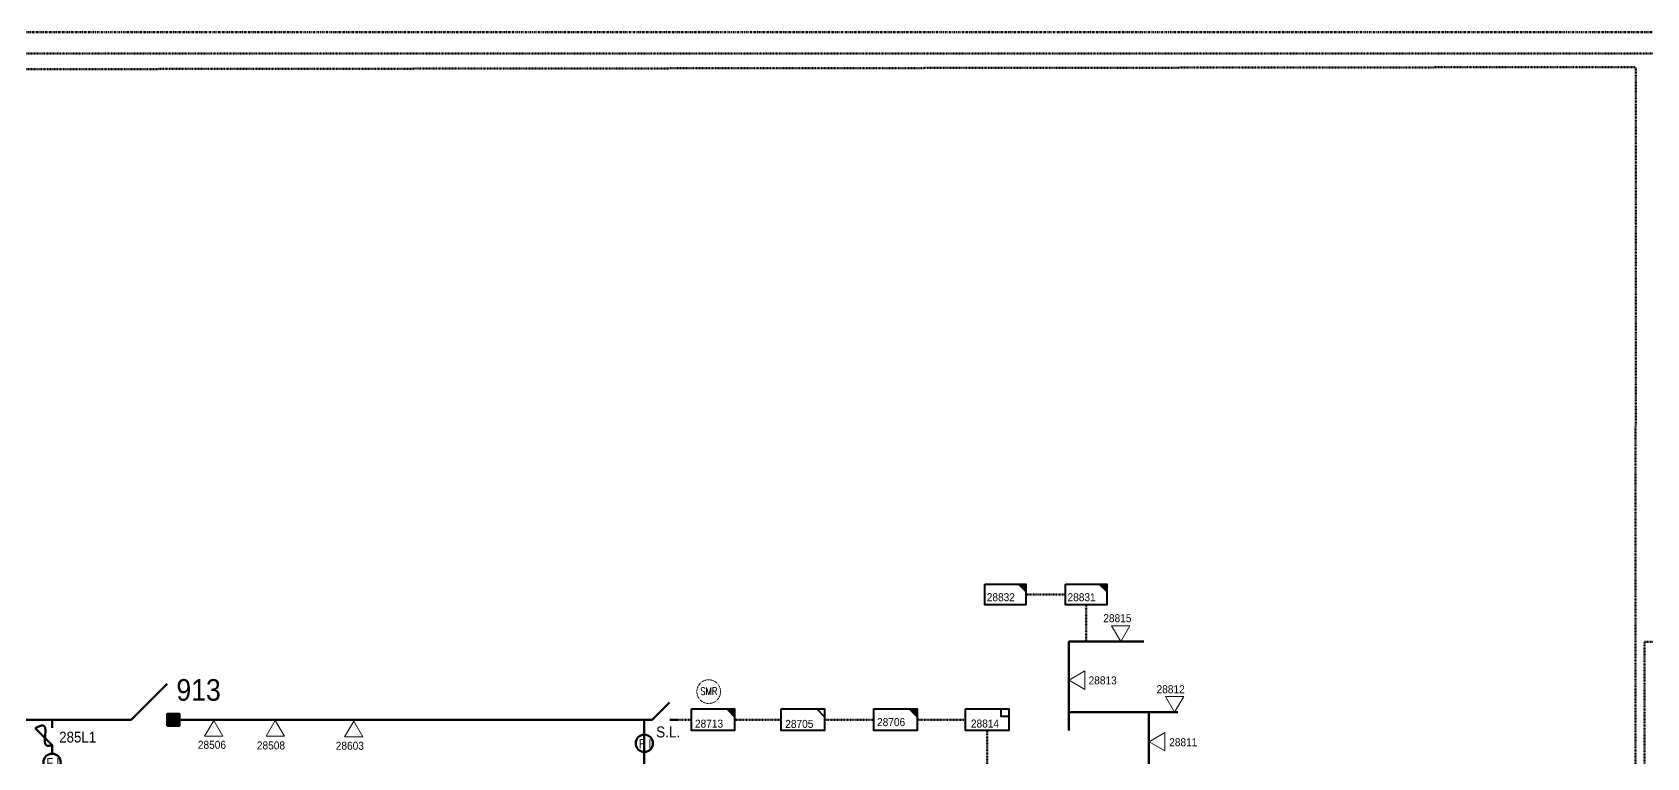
# Model space of a CAD drawing. Header units: metres. Extents: x 65984 to 144644, y -19036 to 23726.
# Drawn here: x 124380 to 125126, y 22016 to 22352 of the extents above; entities that cross this region are included whole.
import ezdxf
from ezdxf.enums import TextEntityAlignment as Align

# ---------------------------------------------------------------- set-up
doc = ezdxf.new("R2010")
doc.units = ezdxf.units.M
doc.header["$MEASUREMENT"] = 0
doc.linetypes.add('DGN Style 3', pattern=[0.013877, 0, -0.013877])
doc.linetypes.add('DGN Style 7', pattern=[2, 0.9, -0.4, 0.3, -0.4])
doc.layers.get('0').update_dxf_attribs({"color": 95, "lineweight": 40})
for name, color, linetype, lineweight in [('ABS', 7, 'Continuous', 40), ('ABS NUMBER', 112, 'Continuous', 30), ('d_fco', 5, 'Continuous', 40), ('d_fco text', 95, 'Continuous', 40), ('d_oh branch', 94, 'Continuous', 40), ('d_tf', 1, 'Continuous', 40), ('d_tf no', 6, 'Continuous', 40), ('d_ug cable', 95, 'Continuous', 40), ('d_ug main line', 95, 'Continuous', 40), ('d_unit sub', 7, 'Continuous', 40), ('EARTH FAULT INDICATOR', 95, 'Continuous', 40), ('O H MAIN FEEDER', 4, 'Continuous', 100)]:
    doc.layers.add(name, color=color, linetype=linetype, lineweight=lineweight)
doc.styles.add('Style-Andalus', font='andlso.ttf')
doc.styles.add('Style-Arial', font='arial.ttf')
doc.styles.add('Style-msdefault', font='msdefault.shx')
doc.styles.add('Style-STANDARD', font='STANDARD.shx')

# ---------------------------------------------------------------- blocks, each defined once
blk = doc.blocks.new('FUSE01')
at = {"color": 0, "linetype": 'ByBlock', "lineweight": -2}
blk.add_line((0, -17.15), (0, -22.55), dxfattribs=at)
at = {"color": 0, "linetype": 'ByBlock', "lineweight": -2, "flags": 128}
blk.add_lwpolyline([(0, 0.05), (0, -5.75), (-11.2, -16.95)], dxfattribs=at)
at = {"color": 0, "linetype": 'ByBlock', "lineweight": -2}
blk.add_open_spline([(-11.2, -16.95), (3.4, -25.35), (-11.6, -1.35), (0, -5.75)], degree=3, dxfattribs=at)
blk = doc.blocks.new('TF3')
at = {"color": 0, "linetype": 'ByBlock', "lineweight": -2}
for p, q in [((11.3, 9), (18.3, 9)), ((18.3, 9), (18.3, 2))]:
    blk.add_line(p, q, dxfattribs=at)
at = {"color": 0, "linetype": 'ByBlock', "lineweight": -2, "flags": 128}
blk.add_lwpolyline([(18.3, 2), (11.3, 2), (11.3, 9)], dxfattribs=at)
at = {"color": 0, "linetype": 'ByBlock', "lineweight": -2}
blk.add_3dface([(-21.7, 9), (18.3, 9), (18.3, -11), (-21.7, -11)], dxfattribs=at)
blk = doc.blocks.new('*U914')
at = {"layer": 'EARTH FAULT INDICATOR', "color": 6, "linetype": 'Continuous', "lineweight": 100}
blk.add_circle((0.02, 0.13), 4, dxfattribs=at)
at = {"layer": 'EARTH FAULT INDICATOR', "color": 6, "lineweight": 140, "style": 'Style-Andalus', "width": 0.9}
blk.add_text('F I', height=4.234, dxfattribs=at).set_placement((-2.61, 2.11), align=Align.TOP_LEFT)
blk = doc.blocks.new('TF_8')
at = {"color": 0, "linetype": 'ByBlock', "lineweight": -2}
blk.add_line((6.3, 4.95), (9.9, 1.35), dxfattribs=at)
blk.add_3dface([(-10.1, 4.95), (9.9, 4.95), (9.9, -5.05), (-10.1, -5.05)], dxfattribs=at)
blk = doc.blocks.new('exist.us-1000kva')
at = {"color": 0, "linetype": 'ByBlock', "lineweight": -2, "flags": 128}
blk.add_lwpolyline([(40, 12.9), (32.8, 20), (40, 20)], close=True, dxfattribs=at)
at = {"color": 0, "linetype": 'ByBlock', "lineweight": -2, "extrusion": (0, 0, -1)}
blk.add_solid([(-40, 12.9), (-32.8, 20), (-40, 20)], dxfattribs=at)
at = {"color": 0, "linetype": 'ByBlock', "lineweight": -2, "xscale": 2, "yscale": 2}
blk.add_blockref('TF_8', (20.2, 10.1), dxfattribs=at)
blk = doc.blocks.new('*U931')
at = {"layer": 'ABS', "color": 6, "linetype": 'Continuous', "lineweight": 211, "ltscale": 0.118412}
for p, q in [((-8.3, 8.2), (-15.7, 8.2)), ((-8.3, 8.2), (7.9, -8.1)), ((15.7, 8.2), (8.3, 8.2))]:
    blk.add_line(p, q, dxfattribs=at)
blk = doc.blocks.new('ABS2_1_1')
at = {"color": 0, "linetype": 'ByBlock', "lineweight": -2, "ltscale": 500}
for q in [(-29900, 43500), (0, 0)]:
    blk.add_line((0, 13600), q, dxfattribs=at)
at = {"color": 0, "linetype": 'ByBlock', "lineweight": -2, "ltscale": 500, "flags": 128}
for points in [[(5000, 43600), (-5000, 43600), (-5000, 53600), (5000, 53600)], [(3791, 49653), (3791, 49653), (3791, 49653)]]:
    blk.add_lwpolyline(points, close=True, dxfattribs=at)
at = {"color": 0, "linetype": 'ByBlock', "lineweight": -2, "ltscale": 500}
for points in [[(5000, 43600), (-5000, 43600), (5000, 53600), (-5000, 53600)], [(3791, 49653), (3791, 49653), (3791, 49653)]]:
    blk.add_solid(points, dxfattribs=at)
blk = doc.blocks.new('TRA1_533')
at = {"layer": 'd_tf', "color": 6, "linetype": 'Continuous', "lineweight": 0, "ltscale": 0.000361655, "flags": 128}
blk.add_lwpolyline([(10, -17), (0, 0), (-10, -17)], close=True, dxfattribs=at)
blk = doc.blocks.new('TRA1_532')
at = {"layer": 'd_tf', "color": 6, "linetype": 'Continuous', "lineweight": 0, "ltscale": 0.000361655, "xscale": 1.000046566207836, "yscale": 1.000046566207836, "zscale": 1.000046566207836, "rotation": 180}
blk.add_blockref('TRA1_533', (0, 0), dxfattribs=at)
blk = doc.blocks.new('TRA1_537')
at = {"layer": 'd_tf', "color": 5, "linetype": 'Continuous', "lineweight": 0, "ltscale": 0.000361655, "flags": 128}
blk.add_lwpolyline([(10.1, -17), (0.1, 0), (-9.9, -17)], close=True, dxfattribs=at)
blk = doc.blocks.new('TRA1_536')
at = {"layer": 'd_tf', "color": 5, "linetype": 'Continuous', "lineweight": 0, "ltscale": 0.000361655, "xscale": 1.000046566207836, "yscale": 1.000046566207836, "zscale": 1.000046566207836, "rotation": 180}
blk.add_blockref('TRA1_537', (0, 0), dxfattribs=at)

msp = doc.modelspace()

# ---------------------------------------------------------------- linework, layer by layer
at = {"layer": 'd_oh branch', "color": 5, "linetype": 'Continuous', "lineweight": 100}
for p, q in [((124859.1, 22029.08), (124859.1, 22070.23)), ((124893.76, 22070.23), (124859.1, 22070.23)), ((124859.1, 22037.52), (124909.43, 22037.52)), ((124896.1, 21990.1), (124896.1, 22037.52))]:
    msp.add_line(p, q, dxfattribs=at)
at = {"layer": 'd_ug cable', "color": 5, "linetype": 'DGN Style 3', "lineweight": 100}
for p, q in [((124857.48, 22091.93), (124839.24, 22091.93)), ((124867.03, 22087.15), (124867.03, 22070.23))]:
    msp.add_line(p, q, dxfattribs=at)
at = {"layer": 'd_ug cable', "color": 6, "linetype": 'DGN Style 3', "lineweight": 100}
for p, q in [((124684.59, 22034), (124676.43, 22034)), ((124704.49, 22034), (124726.11, 22034)), ((124768.88, 22034), (124746.1, 22034)), ((124811.29, 22034), (124788.87, 22034)), ((124821.29, 22009.84), (124821.29, 22029))]:
    msp.add_line(p, q, dxfattribs=at)
at = {"layer": 'd_ug cable', "color": 251, "linetype": 'DGN Style 3', "lineweight": 100, "flags": 128}
msp.add_lwpolyline([(116822.57, 20861.14), (116854.81, 20861.14), (116854.81, 20884.92), (116988.56, 20884.92), (116988.56, 22341.95), (125130.38, 22341.95), (125130.38, 21815.39), (125262.38, 21815.39)], dxfattribs=at)
at = {"layer": 'd_ug cable', "color": 1, "linetype": 'DGN Style 3', "lineweight": 100, "flags": 128}
msp.add_lwpolyline([(124793.56, 20416.16), (124792.07, 20891.4), (125120.04, 20891.44), (125121.21, 22335.69), (123123.25, 22333.08)], dxfattribs=at)
at = {"layer": 'd_ug cable', "color": 11, "linetype": 'DGN Style 3', "lineweight": 100, "flags": 128}
msp.add_lwpolyline([(116936.07, 20791.07), (116989.75, 20791.07), (116989.75, 20008.05), (117030.6, 20008.05), (117030.6, 19932.59), (125125.2, 19932.59), (125125.2, 22069.98), (125473.72, 22069.98)], dxfattribs=at)
at = {"layer": 'd_ug cable', "color": 2, "linetype": 'DGN Style 3', "lineweight": 13}
msp.add_circle((124692.56, 22046.99), 5.48, dxfattribs=at)
at = {"layer": 'd_ug main line', "color": 191, "linetype": 'DGN Style 7', "lineweight": 140, "flags": 128}
msp.add_lwpolyline([(125136.56, 22351.77), (116982.25, 22351.77), (116982.25, 20302.89), (116982.25, 20302.89), (116982.25, 19904.76), (116245.06, 19904.76), (116245.06, 20043.28)], dxfattribs=at)
at = {"layer": 'O H MAIN FEEDER', "color": 6, "lineweight": 211, "ltscale": 0.426762}
msp.add_line((124662.81, 22012.2), (124662.81, 22034), dxfattribs=at)
at = {"layer": 'O H MAIN FEEDER', "color": 6, "lineweight": 211, "ltscale": 0.426762, "flags": 128}
for points in [[(124419.78, 22034), (124365.8, 22034)], [(124662.81, 22034), (124446.92, 22034)]]:
    msp.add_lwpolyline(points, dxfattribs=at)

# ---------------------------------------------------------------- block references
at = {"layer": 'ABS', "color": 6, "linetype": 'Continuous', "lineweight": 211, "ltscale": 0.829472, "xscale": 0.000555747191877611, "yscale": 0.000555747191877611, "zscale": 0.0003680335276451397, "rotation": 269.9999999999998}
msp.add_blockref('ABS2_1_1', (124418.07, 22034), dxfattribs=at)
at = {"layer": 'ABS', "color": 6, "linetype": 'Continuous', "lineweight": 211, "ltscale": 0.118412, "extrusion": (0, 0, -1), "xscale": 0.4899999999999999, "yscale": 0.4899999999999999, "zscale": 0.4899999999999999, "rotation": 179.9999999999999}
msp.add_blockref('*U931', (-124670.53, 22038), dxfattribs=at)
at = {"layer": 'd_fco', "color": 6, "linetype": 'Continuous', "lineweight": 100, "xscale": 0.7, "yscale": -0.7, "zscale": 0.2499179648993302}
msp.add_blockref('FUSE01', (124389.02, 22018.22), dxfattribs=at)
at = {"layer": 'd_tf', "color": 5, "linetype": 'Continuous', "lineweight": 0, "ltscale": 0.000361655, "xscale": 0.425244286565288, "yscale": 0.425244286565288, "zscale": 0.425244286565288}
for p, rotation in [((124883.05, 22070.18), 359.9999999999999), ((124908, 22037.52), 359.9999999999999), ((124896.21, 22023.76), 269.9999999999999)]:
    msp.add_blockref('TRA1_536', p, dxfattribs=dict(at, rotation=rotation))
at = {"layer": 'd_tf', "color": 5, "linetype": 'Continuous', "lineweight": 0, "ltscale": 0.000361655, "extrusion": (0, 0, -1), "xscale": 0.425244286565288, "yscale": 0.425244286565288, "zscale": 0.425244286565288, "rotation": 89.99999999999999}
msp.add_blockref('TRA1_536', (-124859.15, 22052.32), dxfattribs=at)
at = {"layer": 'd_tf', "color": 6, "linetype": 'Continuous', "lineweight": 0, "ltscale": 0.000361655, "xscale": 0.425244286565288, "yscale": 0.425244286565288, "zscale": 0.425244286565288, "rotation": 180}
for p in [(124463.77, 22033.66), (124492.18, 22033.66), (124528.49, 22033.3)]:
    msp.add_blockref('TRA1_532', p, dxfattribs=at)
at = {"layer": 'd_unit sub', "color": 5, "linetype": 'Continuous', "lineweight": 40, "xscale": 0.4774942224030571, "yscale": 0.4788545613457996, "zscale": 0.6975792102448954}
for p in [(124820.14, 22087.15), (124857.48, 22087.15)]:
    msp.add_blockref('exist.us-1000kva', p, dxfattribs=at)
at = {"layer": 'd_unit sub', "color": 2, "linetype": 'Continuous', "lineweight": 40, "xscale": 0.4973950146662732, "yscale": 0.4988120492116785, "zscale": 0.6975792102448954}
msp.add_blockref('exist.us-1000kva', (124684.59, 22029.01), dxfattribs=at)
at = {"layer": 'd_unit sub', "color": 6, "linetype": 'Continuous', "lineweight": 40}
for name, p, xscale, yscale, zscale in [('TF_8', (124736.2, 22034.02), 0.999671859597321, 0.999671859597321, 0.2499179648993302), ('exist.us-1000kva', (124768.97, 22029.02), 0.4973950146662732, 0.4988120492116785, 0.6975792102448954), ('TF3', (124822.14, 22034.5), 0.4998359297986605, 0.4998359297986605, 0.2499179648993302)]:
    msp.add_blockref(name, p, dxfattribs=dict(at, xscale=xscale, yscale=yscale, zscale=zscale))
at = {"layer": 'EARTH FAULT INDICATOR', "color": 6, "linetype": 'Continuous', "lineweight": 100}
for p in [(124662.79, 22022.97), (124389, 22014.14)]:
    msp.add_blockref('*U914', p, dxfattribs=at)

# ---------------------------------------------------------------- texts
at = {"layer": 'ABS NUMBER', "color": 6, "lineweight": 140, "style": 'Style-Arial', "width": 0.88}
msp.add_text('913', height=10, dxfattribs=at).set_placement((124446.51, 22052.78), align=Align.TOP_LEFT)
msp.add_text('S.L.', height=5.081, dxfattribs=at).set_placement((124668.28, 22025.81))
at = {"layer": 'd_fco text', "color": 6, "linetype": 'Continuous', "lineweight": 70, "style": 'Style-msdefault', "width": 0.92}
msp.add_text('285L1', height=5, dxfattribs=at).set_placement((124392.32, 22028.47), align=Align.TOP_LEFT)
at = {"layer": 'd_tf no', "color": 5, "linetype": 'Continuous', "lineweight": 40, "style": 'Style-msdefault', "width": 0.945946}
for s, p in [('28832', (124821.1, 22092.48)), ('28831', (124858.44, 22092.48)), ('28815', (124874.98, 22082.79)), ('28813', (124868.18, 22054.03)), ('28812', (124899.61, 22049.95)), ('28811', (124905.44, 22025.44))]:
    msp.add_text(s, height=3.7, dxfattribs=at).set_placement(p, align=Align.TOP_LEFT)
at = {"layer": 'd_tf no', "color": 2, "linetype": 'Continuous', "lineweight": 40, "style": 'Style-msdefault', "width": 0.945946}
msp.add_text('28713', height=3.7, dxfattribs=at).set_placement((124686.22, 22034.04), align=Align.TOP_LEFT)
at = {"layer": 'd_tf no', "color": 6, "linetype": 'Continuous', "lineweight": 40, "style": 'Style-msdefault', "width": 0.945946}
for s, p in [('28705', (124727.95, 22033.93)), ('28706', (124770.38, 22034.75)), ('28814', (124813.79, 22034.08)), ('28506', (124456.42, 22024.27)), ('28508', (124483.7, 22023.97)), ('28603', (124520.17, 22023.82))]:
    msp.add_text(s, height=3.7, dxfattribs=at).set_placement(p, align=Align.TOP_LEFT)
at = {"layer": 'd_tf no', "color": 1, "linetype": 'Continuous', "lineweight": 40, "insert": (124692.62, 22047.18), "char_height": 3.4091, "attachment_point": 5, "line_spacing_factor": 1.2, "style": 'Style-STANDARD'}
msp.add_mtext('\\H1x;\\W0.909091;SMR\\P', dxfattribs=at)

doc.saveas('drawing.dxf')
